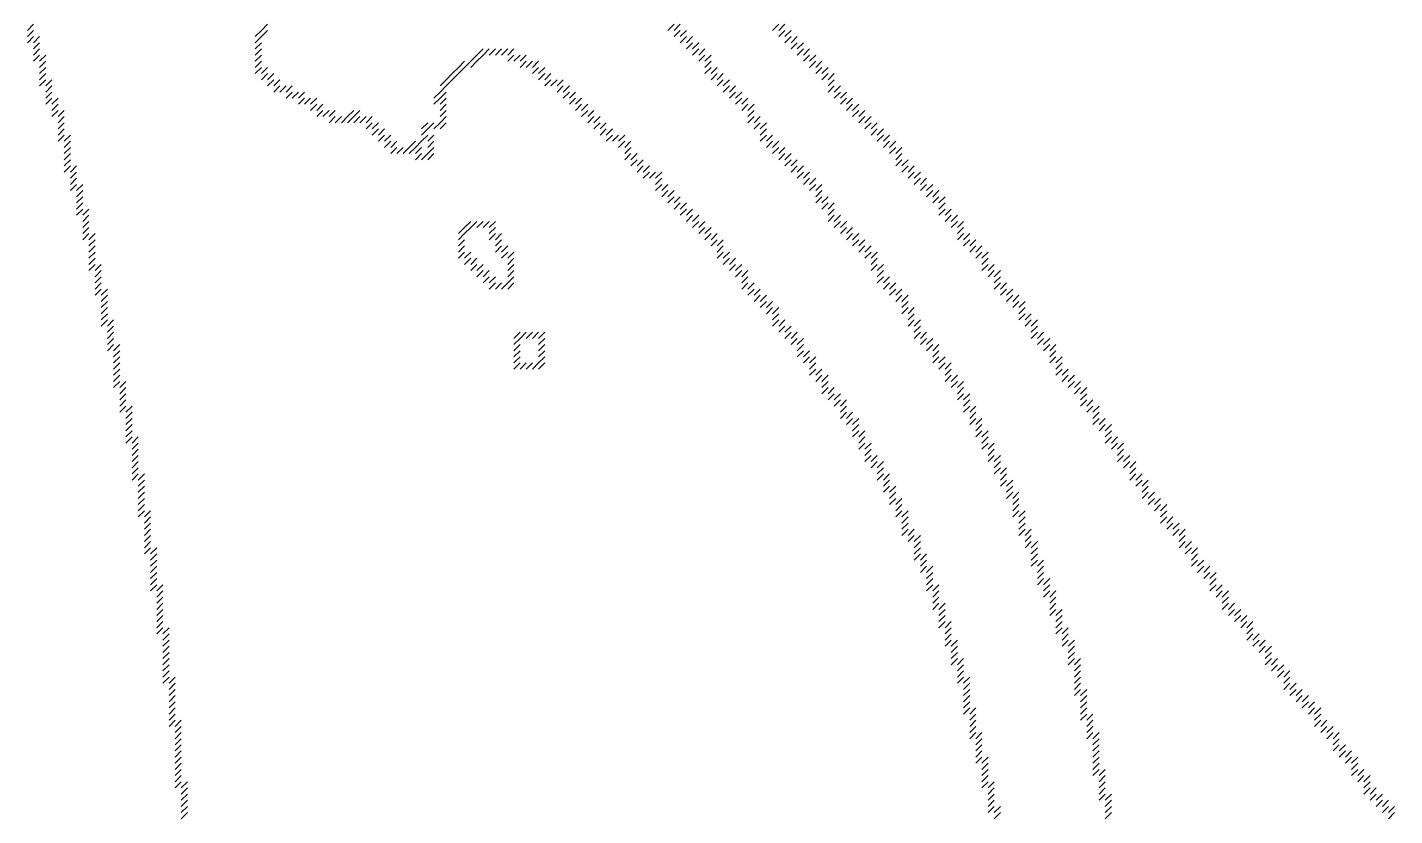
# Model space of a CAD drawing. Header units: metres. Extents: x 526 to 1383, y 73 to 1012.
# Drawn here: x 1129 to 1351, y 582.5 to 710.5 of the extents above; entities that cross this region are included whole.
import ezdxf

# ---------------------------------------------------------------- set-up
doc = ezdxf.new("R2010")
doc.units = ezdxf.units.M

msp = doc.modelspace()

# ---------------------------------------------------------------- linework, layer by layer
for p, q in [((1129, 710), (1130, 711)), ((1167, 710), (1168, 711)), ((1233, 710), (1234, 711)), ((1234, 710), (1235, 711)), ((1250, 710), (1251, 711)), ((1251, 710), (1252, 711)), ((1129, 709), (1130, 710)), ((1129, 708), (1130, 709)), ((1130, 708), (1131, 709)), ((1166, 709), (1167, 710)), ((1166, 708), (1167, 709)), ((1167, 709), (1168, 710)), ((1234, 709), (1235, 710)), ((1235, 709), (1236, 710)), ((1235, 708), (1236, 709)), ((1236, 708), (1237, 709)), ((1251, 709), (1252, 710)), ((1252, 709), (1253, 710)), ((1252, 708), (1253, 709)), ((1253, 708), (1254, 709)), ((1130, 707), (1131, 708)), ((1130, 706), (1131, 707)), ((1130, 705), (1131, 706)), ((1131, 705), (1132, 706)), ((1166, 707), (1167, 708)), ((1166, 706), (1167, 707)), ((1166, 705), (1167, 706)), ((1201, 705), (1202, 706)), ((1202, 706), (1203, 707)), ((1202, 705), (1203, 706)), ((1203, 706), (1204, 707)), ((1204, 706), (1205, 707)), ((1205, 706), (1206, 707)), ((1206, 706), (1207, 707)), ((1207, 706), (1208, 707)), ((1207, 705), (1208, 706)), ((1208, 705), (1209, 706)), ((1209, 705), (1210, 706)), ((1236, 707), (1237, 708)), ((1237, 707), (1238, 708)), ((1237, 706), (1238, 707)), ((1238, 706), (1239, 707)), ((1238, 705), (1239, 706)), ((1239, 705), (1240, 706)), ((1253, 707), (1254, 708)), ((1254, 707), (1255, 708)), ((1254, 706), (1255, 707)), ((1255, 706), (1256, 707)), ((1255, 705), (1256, 706)), ((1256, 705), (1257, 706)), ((1131, 704), (1132, 705)), ((1131, 703), (1132, 704)), ((1166, 704), (1167, 705)), ((1166, 703), (1167, 704)), ((1167, 703), (1168, 704)), ((1198, 703), (1199, 704)), ((1199, 704), (1200, 705)), ((1199, 703), (1200, 704)), ((1200, 704), (1201, 705)), ((1201, 704), (1202, 705)), ((1209, 704), (1210, 705)), ((1210, 704), (1211, 705)), ((1211, 704), (1212, 705)), ((1211, 703), (1212, 704)), ((1212, 703), (1213, 704)), ((1239, 704), (1240, 705)), ((1239, 703), (1240, 704)), ((1240, 703), (1241, 704)), ((1256, 704), (1257, 705)), ((1257, 704), (1258, 705)), ((1257, 703), (1258, 704)), ((1258, 703), (1259, 704)), ((1131, 702), (1132, 703)), ((1131, 701), (1132, 702)), ((1132, 701), (1133, 702)), ((1167, 702), (1168, 703)), ((1168, 702), (1169, 703)), ((1168, 701), (1169, 702)), ((1169, 701), (1170, 702)), ((1196, 701), (1197, 702)), ((1197, 702), (1198, 703)), ((1197, 701), (1198, 702)), ((1198, 702), (1199, 703)), ((1212, 702), (1213, 703)), ((1213, 702), (1214, 703)), ((1213, 701), (1214, 702)), ((1214, 701), (1215, 702)), ((1215, 701), (1216, 702)), ((1240, 702), (1241, 703)), ((1241, 702), (1242, 703)), ((1241, 701), (1242, 702)), ((1242, 701), (1243, 702)), ((1258, 702), (1259, 703)), ((1259, 702), (1260, 703)), ((1259, 701), (1260, 702)), ((1132, 700), (1133, 701)), ((1132, 699), (1133, 700)), ((1169, 700), (1170, 701)), ((1170, 700), (1171, 701)), ((1171, 700), (1172, 701)), ((1171, 699), (1172, 700)), ((1172, 699), (1173, 700)), ((1173, 699), (1174, 700)), ((1195, 699), (1196, 700)), ((1196, 700), (1197, 701)), ((1196, 699), (1197, 700)), ((1215, 700), (1216, 701)), ((1216, 700), (1217, 701)), ((1216, 699), (1217, 700)), ((1217, 699), (1218, 700)), ((1242, 700), (1243, 701)), ((1243, 700), (1244, 701)), ((1243, 699), (1244, 700)), ((1244, 699), (1245, 700)), ((1259, 700), (1260, 701)), ((1260, 700), (1261, 701)), ((1260, 699), (1261, 700)), ((1261, 699), (1262, 700)), ((1132, 698), (1133, 699)), ((1133, 698), (1134, 699)), ((1133, 697), (1134, 698)), ((1173, 698), (1174, 699)), ((1174, 698), (1175, 699)), ((1175, 698), (1176, 699)), ((1175, 697), (1176, 698)), ((1176, 697), (1177, 698)), ((1195, 698), (1196, 699)), ((1196, 698), (1197, 699)), ((1196, 697), (1197, 698)), ((1217, 698), (1218, 699)), ((1218, 698), (1219, 699)), ((1218, 697), (1219, 698)), ((1219, 697), (1220, 698)), ((1244, 698), (1245, 699)), ((1245, 698), (1246, 699)), ((1245, 697), (1246, 698)), ((1246, 697), (1247, 698)), ((1261, 698), (1262, 699)), ((1262, 698), (1263, 699)), ((1262, 697), (1263, 698)), ((1263, 697), (1264, 698)), ((1133, 696), (1134, 697)), ((1134, 696), (1135, 697)), ((1134, 695), (1135, 696)), ((1134, 694), (1135, 695)), ((1176, 696), (1177, 697)), ((1177, 696), (1178, 697)), ((1178, 696), (1179, 697)), ((1178, 695), (1179, 696)), ((1179, 695), (1180, 696)), ((1180, 695), (1181, 696)), ((1181, 696), (1182, 697)), ((1181, 695), (1182, 696)), ((1182, 696), (1183, 697)), ((1182, 695), (1183, 696)), ((1183, 695), (1184, 696)), ((1184, 695), (1185, 696)), ((1184, 694), (1185, 695)), ((1185, 694), (1186, 695)), ((1193, 694), (1194, 695)), ((1194, 694), (1195, 695)), ((1195, 694), (1196, 695)), ((1196, 696), (1197, 697)), ((1196, 695), (1197, 696)), ((1196, 694), (1197, 695)), ((1219, 696), (1220, 697)), ((1220, 696), (1221, 697)), ((1220, 695), (1221, 696)), ((1221, 695), (1222, 696)), ((1221, 694), (1222, 695)), ((1222, 694), (1223, 695)), ((1246, 696), (1247, 697)), ((1246, 695), (1247, 696)), ((1247, 695), (1248, 696)), ((1247, 694), (1248, 695)), ((1248, 694), (1249, 695)), ((1263, 696), (1264, 697)), ((1264, 696), (1265, 697)), ((1264, 695), (1265, 696)), ((1265, 695), (1266, 696)), ((1265, 694), (1266, 695)), ((1266, 694), (1267, 695)), ((1134, 693), (1135, 694)), ((1134, 692), (1135, 693)), ((1135, 692), (1136, 693)), ((1185, 693), (1186, 694)), ((1186, 693), (1187, 694)), ((1186, 692), (1187, 693)), ((1187, 692), (1188, 693)), ((1193, 693), (1194, 694)), ((1193, 692), (1194, 693)), ((1194, 692), (1195, 693)), ((1222, 693), (1223, 694)), ((1223, 693), (1224, 694)), ((1223, 692), (1224, 693)), ((1224, 692), (1225, 693)), ((1225, 692), (1226, 693)), ((1248, 693), (1249, 694)), ((1248, 692), (1249, 693)), ((1249, 692), (1250, 693)), ((1266, 693), (1267, 694)), ((1267, 693), (1268, 694)), ((1267, 692), (1268, 693)), ((1268, 692), (1269, 693)), ((1135, 691), (1136, 692)), ((1135, 690), (1136, 691)), ((1187, 691), (1188, 692)), ((1188, 691), (1189, 692)), ((1188, 690), (1189, 691)), ((1189, 690), (1190, 691)), ((1190, 690), (1191, 691)), ((1191, 691), (1192, 692)), ((1191, 690), (1192, 691)), ((1192, 691), (1193, 692)), ((1192, 690), (1193, 691)), ((1194, 691), (1195, 692)), ((1194, 690), (1195, 691)), ((1225, 691), (1226, 692)), ((1226, 691), (1227, 692)), ((1226, 690), (1227, 691)), ((1249, 691), (1250, 692)), ((1250, 691), (1251, 692)), ((1250, 690), (1251, 691)), ((1251, 690), (1252, 691)), ((1268, 691), (1269, 692)), ((1269, 691), (1270, 692)), ((1269, 690), (1270, 691)), ((1270, 690), (1271, 691)), ((1135, 689), (1136, 690)), ((1135, 688), (1136, 689)), ((1192, 689), (1193, 690)), ((1193, 689), (1194, 690)), ((1194, 689), (1195, 690)), ((1226, 689), (1227, 690)), ((1227, 689), (1228, 690)), ((1227, 688), (1228, 689)), ((1228, 688), (1229, 689)), ((1251, 689), (1252, 690)), ((1252, 689), (1253, 690)), ((1252, 688), (1253, 689)), ((1253, 688), (1254, 689)), ((1270, 689), (1271, 690)), ((1270, 688), (1271, 689)), ((1271, 688), (1272, 689)), ((1135, 687), (1136, 688)), ((1136, 687), (1137, 688)), ((1136, 686), (1137, 687)), ((1136, 685), (1137, 686)), ((1228, 687), (1229, 688)), ((1229, 687), (1230, 688)), ((1229, 686), (1230, 687)), ((1230, 686), (1231, 687)), ((1231, 686), (1232, 687)), ((1231, 685), (1232, 686)), ((1253, 687), (1254, 688)), ((1254, 687), (1255, 688)), ((1254, 686), (1255, 687)), ((1255, 686), (1256, 687)), ((1255, 685), (1256, 686)), ((1256, 685), (1257, 686)), ((1271, 687), (1272, 688)), ((1272, 687), (1273, 688)), ((1272, 686), (1273, 687)), ((1273, 686), (1274, 687)), ((1273, 685), (1274, 686)), ((1274, 685), (1275, 686)), ((1136, 684), (1137, 685)), ((1137, 684), (1138, 685)), ((1137, 683), (1138, 684)), ((1231, 684), (1232, 685)), ((1232, 684), (1233, 685)), ((1232, 683), (1233, 684)), ((1233, 683), (1234, 684)), ((1256, 684), (1257, 685)), ((1257, 684), (1258, 685)), ((1257, 683), (1258, 684)), ((1274, 684), (1275, 685)), ((1275, 684), (1276, 685)), ((1275, 683), (1276, 684)), ((1276, 683), (1277, 684)), ((1137, 682), (1138, 683)), ((1137, 681), (1138, 682)), ((1233, 682), (1234, 683)), ((1234, 682), (1235, 683)), ((1234, 681), (1235, 682)), ((1235, 681), (1236, 682)), ((1257, 682), (1258, 683)), ((1258, 682), (1259, 683)), ((1258, 681), (1259, 682)), ((1259, 681), (1260, 682)), ((1276, 682), (1277, 683)), ((1277, 682), (1278, 683)), ((1277, 681), (1278, 682)), ((1137, 680), (1138, 681)), ((1138, 680), (1139, 681)), ((1138, 679), (1139, 680)), ((1235, 680), (1236, 681)), ((1236, 680), (1237, 681)), ((1236, 679), (1237, 680)), ((1237, 679), (1238, 680)), ((1259, 680), (1260, 681)), ((1259, 679), (1260, 680)), ((1260, 679), (1261, 680)), ((1277, 680), (1278, 681)), ((1278, 680), (1279, 681)), ((1278, 679), (1279, 680)), ((1279, 679), (1280, 680)), ((1138, 678), (1139, 679)), ((1138, 677), (1139, 678)), ((1199, 677), (1200, 678)), ((1200, 678), (1201, 679)), ((1200, 677), (1201, 678)), ((1201, 678), (1202, 679)), ((1202, 678), (1203, 679)), ((1203, 678), (1204, 679)), ((1204, 678), (1205, 679)), ((1204, 677), (1205, 678)), ((1237, 678), (1238, 679)), ((1238, 678), (1239, 679)), ((1238, 677), (1239, 678)), ((1239, 677), (1240, 678)), ((1260, 678), (1261, 679)), ((1261, 678), (1262, 679)), ((1261, 677), (1262, 678)), ((1262, 677), (1263, 678)), ((1279, 678), (1280, 679)), ((1280, 678), (1281, 679)), ((1280, 677), (1281, 678)), ((1138, 676), (1139, 677)), ((1139, 676), (1140, 677)), ((1139, 675), (1140, 676)), ((1139, 674), (1140, 675)), ((1199, 676), (1200, 677)), ((1199, 675), (1200, 676)), ((1199, 674), (1200, 675)), ((1204, 676), (1205, 677)), ((1205, 676), (1206, 677)), ((1205, 675), (1206, 676)), ((1205, 674), (1206, 675)), ((1206, 674), (1207, 675)), ((1239, 676), (1240, 677)), ((1240, 676), (1241, 677)), ((1240, 675), (1241, 676)), ((1241, 675), (1242, 676)), ((1241, 674), (1242, 675)), ((1262, 676), (1263, 677)), ((1263, 676), (1264, 677)), ((1263, 675), (1264, 676)), ((1264, 675), (1265, 676)), ((1264, 674), (1265, 675)), ((1265, 674), (1266, 675)), ((1280, 676), (1281, 677)), ((1281, 676), (1282, 677)), ((1281, 675), (1282, 676)), ((1282, 675), (1283, 676)), ((1282, 674), (1283, 675)), ((1283, 674), (1284, 675)), ((1139, 673), (1140, 674)), ((1139, 672), (1140, 673)), ((1199, 673), (1200, 674)), ((1200, 673), (1201, 674)), ((1200, 672), (1201, 673)), ((1201, 672), (1202, 673)), ((1206, 673), (1207, 674)), ((1207, 673), (1208, 674)), ((1207, 672), (1208, 673)), ((1241, 673), (1242, 674)), ((1242, 673), (1243, 674)), ((1242, 672), (1243, 673)), ((1243, 672), (1244, 673)), ((1265, 673), (1266, 674)), ((1266, 673), (1267, 674)), ((1266, 672), (1267, 673)), ((1283, 673), (1284, 674)), ((1284, 673), (1285, 674)), ((1284, 672), (1285, 673)), ((1139, 671), (1140, 672)), ((1140, 671), (1141, 672)), ((1140, 670), (1141, 671)), ((1201, 671), (1202, 672)), ((1202, 671), (1203, 672)), ((1202, 670), (1203, 671)), ((1203, 670), (1204, 671)), ((1207, 671), (1208, 672)), ((1207, 670), (1208, 671)), ((1243, 671), (1244, 672)), ((1244, 671), (1245, 672)), ((1244, 670), (1245, 671)), ((1245, 670), (1246, 671)), ((1266, 671), (1267, 672)), ((1267, 671), (1268, 672)), ((1267, 670), (1268, 671)), ((1284, 671), (1285, 672)), ((1285, 671), (1286, 672)), ((1285, 670), (1286, 671)), ((1286, 670), (1287, 671)), ((1140, 669), (1141, 670)), ((1140, 668), (1141, 669)), ((1203, 669), (1204, 670)), ((1204, 669), (1205, 670)), ((1204, 668), (1205, 669)), ((1205, 668), (1206, 669)), ((1206, 668), (1207, 669)), ((1207, 669), (1208, 670)), ((1207, 668), (1208, 669)), ((1245, 669), (1246, 670)), ((1245, 668), (1246, 669)), ((1246, 668), (1247, 669)), ((1267, 669), (1268, 670)), ((1268, 669), (1269, 670)), ((1268, 668), (1269, 669)), ((1269, 668), (1270, 669)), ((1286, 669), (1287, 670)), ((1286, 668), (1287, 669)), ((1287, 668), (1288, 669)), ((1140, 667), (1141, 668)), ((1141, 667), (1142, 668)), ((1141, 666), (1142, 667)), ((1141, 665), (1142, 666)), ((1246, 667), (1247, 668)), ((1247, 667), (1248, 668)), ((1247, 666), (1248, 667)), ((1248, 666), (1249, 667)), ((1248, 665), (1249, 666)), ((1249, 665), (1250, 666)), ((1269, 667), (1270, 668)), ((1270, 667), (1271, 668)), ((1270, 666), (1271, 667)), ((1271, 666), (1272, 667)), ((1271, 665), (1272, 666)), ((1287, 667), (1288, 668)), ((1288, 667), (1289, 668)), ((1288, 666), (1289, 667)), ((1289, 666), (1290, 667)), ((1289, 665), (1290, 666)), ((1290, 665), (1291, 666)), ((1141, 664), (1142, 665)), ((1141, 663), (1142, 664)), ((1249, 664), (1250, 665)), ((1250, 664), (1251, 665)), ((1250, 663), (1251, 664)), ((1271, 664), (1272, 665)), ((1272, 664), (1273, 665)), ((1272, 663), (1273, 664)), ((1290, 664), (1291, 665)), ((1290, 663), (1291, 664)), ((1291, 663), (1292, 664)), ((1141, 662), (1142, 663)), ((1142, 662), (1143, 663)), ((1142, 661), (1143, 662)), ((1250, 662), (1251, 663)), ((1251, 662), (1252, 663)), ((1251, 661), (1252, 662)), ((1252, 661), (1253, 662)), ((1272, 662), (1273, 663)), ((1273, 662), (1274, 663)), ((1273, 661), (1274, 662)), ((1291, 662), (1292, 663)), ((1292, 662), (1293, 663)), ((1292, 661), (1293, 662)), ((1142, 660), (1143, 661)), ((1142, 659), (1143, 660)), ((1208, 660), (1209, 661)), ((1208, 659), (1209, 660)), ((1209, 660), (1210, 661)), ((1210, 660), (1211, 661)), ((1211, 660), (1212, 661)), ((1212, 660), (1213, 661)), ((1212, 659), (1213, 660)), ((1252, 660), (1253, 661)), ((1253, 660), (1254, 661)), ((1253, 659), (1254, 660)), ((1254, 659), (1255, 660)), ((1273, 660), (1274, 661)), ((1274, 660), (1275, 661)), ((1274, 659), (1275, 660)), ((1275, 659), (1276, 660)), ((1292, 660), (1293, 661)), ((1293, 660), (1294, 661)), ((1293, 659), (1294, 660)), ((1294, 659), (1295, 660)), ((1142, 658), (1143, 659)), ((1143, 658), (1144, 659)), ((1143, 657), (1144, 658)), ((1208, 658), (1209, 659)), ((1208, 657), (1209, 658)), ((1212, 658), (1213, 659)), ((1212, 657), (1213, 658)), ((1254, 658), (1255, 659)), ((1254, 657), (1255, 658)), ((1255, 657), (1256, 658)), ((1275, 658), (1276, 659)), ((1276, 658), (1277, 659)), ((1276, 657), (1277, 658)), ((1294, 658), (1295, 659)), ((1295, 658), (1296, 659)), ((1295, 657), (1296, 658)), ((1143, 656), (1144, 657)), ((1143, 655), (1144, 656)), ((1143, 654), (1144, 655)), ((1208, 656), (1209, 657)), ((1208, 655), (1209, 656)), ((1209, 655), (1210, 656)), ((1210, 655), (1211, 656)), ((1211, 655), (1212, 656)), ((1212, 656), (1213, 657)), ((1212, 655), (1213, 656)), ((1255, 656), (1256, 657)), ((1256, 656), (1257, 657)), ((1256, 655), (1257, 656)), ((1256, 654), (1257, 655)), ((1257, 654), (1258, 655)), ((1276, 656), (1277, 657)), ((1277, 656), (1278, 657)), ((1277, 655), (1278, 656)), ((1278, 655), (1279, 656)), ((1278, 654), (1279, 655)), ((1295, 656), (1296, 657)), ((1296, 656), (1297, 657)), ((1296, 655), (1297, 656)), ((1296, 654), (1297, 655)), ((1297, 654), (1298, 655)), ((1143, 653), (1144, 654)), ((1143, 652), (1144, 653)), ((1144, 652), (1145, 653)), ((1257, 653), (1258, 654)), ((1258, 653), (1259, 654)), ((1258, 652), (1259, 653)), ((1278, 653), (1279, 654)), ((1279, 653), (1280, 654)), ((1279, 652), (1280, 653)), ((1280, 652), (1281, 653)), ((1297, 653), (1298, 654)), ((1298, 653), (1299, 654)), ((1298, 652), (1299, 653)), ((1299, 652), (1300, 653)), ((1144, 651), (1145, 652)), ((1144, 650), (1145, 651)), ((1258, 651), (1259, 652)), ((1259, 651), (1260, 652)), ((1259, 650), (1260, 651)), ((1260, 650), (1261, 651)), ((1280, 651), (1281, 652)), ((1280, 650), (1281, 651)), ((1281, 650), (1282, 651)), ((1299, 651), (1300, 652)), ((1300, 651), (1301, 652)), ((1300, 650), (1301, 651)), ((1144, 649), (1145, 650)), ((1144, 648), (1145, 649)), ((1145, 648), (1146, 649)), ((1260, 649), (1261, 650)), ((1261, 649), (1262, 650)), ((1261, 648), (1262, 649)), ((1281, 649), (1282, 650)), ((1281, 648), (1282, 649)), ((1282, 648), (1283, 649)), ((1300, 649), (1301, 650)), ((1301, 649), (1302, 650)), ((1301, 648), (1302, 649)), ((1302, 648), (1303, 649)), ((1145, 647), (1146, 648)), ((1145, 646), (1146, 647)), ((1261, 647), (1262, 648)), ((1262, 647), (1263, 648)), ((1262, 646), (1263, 647)), ((1263, 646), (1264, 647)), ((1282, 647), (1283, 648)), ((1282, 646), (1283, 647)), ((1283, 646), (1284, 647)), ((1302, 647), (1303, 648)), ((1302, 646), (1303, 647)), ((1303, 646), (1304, 647)), ((1145, 645), (1146, 646)), ((1145, 644), (1146, 645)), ((1145, 643), (1146, 644)), ((1146, 643), (1147, 644)), ((1263, 645), (1264, 646)), ((1263, 644), (1264, 645)), ((1264, 644), (1265, 645)), ((1264, 643), (1265, 644)), ((1283, 645), (1284, 646)), ((1283, 644), (1284, 645)), ((1284, 644), (1285, 645)), ((1284, 643), (1285, 644)), ((1303, 645), (1304, 646)), ((1304, 645), (1305, 646)), ((1304, 644), (1305, 645)), ((1304, 643), (1305, 644)), ((1305, 643), (1306, 644)), ((1146, 642), (1147, 643)), ((1146, 641), (1147, 642)), ((1264, 642), (1265, 643)), ((1265, 642), (1266, 643)), ((1265, 641), (1266, 642)), ((1284, 642), (1285, 643)), ((1285, 642), (1286, 643)), ((1285, 641), (1286, 642)), ((1305, 642), (1306, 643)), ((1306, 642), (1307, 643)), ((1306, 641), (1307, 642)), ((1146, 640), (1147, 641)), ((1146, 639), (1147, 640)), ((1265, 640), (1266, 641)), ((1266, 640), (1267, 641)), ((1266, 639), (1267, 640)), ((1267, 639), (1268, 640)), ((1285, 640), (1286, 641)), ((1286, 640), (1287, 641)), ((1286, 639), (1287, 640)), ((1306, 640), (1307, 641)), ((1307, 640), (1308, 641)), ((1307, 639), (1308, 640)), ((1308, 639), (1309, 640)), ((1146, 638), (1147, 639)), ((1146, 637), (1147, 638)), ((1147, 637), (1148, 638)), ((1267, 638), (1268, 639)), ((1267, 637), (1268, 638)), ((1268, 637), (1269, 638)), ((1286, 638), (1287, 639)), ((1287, 638), (1288, 639)), ((1287, 637), (1288, 638)), ((1308, 638), (1309, 639)), ((1308, 637), (1309, 638)), ((1309, 637), (1310, 638)), ((1147, 636), (1148, 637)), ((1147, 635), (1148, 636)), ((1147, 634), (1148, 635)), ((1268, 636), (1269, 637)), ((1268, 635), (1269, 636)), ((1269, 635), (1270, 636)), ((1269, 634), (1270, 635)), ((1287, 636), (1288, 637)), ((1288, 636), (1289, 637)), ((1288, 635), (1289, 636)), ((1288, 634), (1289, 635)), ((1289, 634), (1290, 635)), ((1309, 636), (1310, 637)), ((1310, 636), (1311, 637)), ((1310, 635), (1311, 636)), ((1310, 634), (1311, 635)), ((1311, 634), (1312, 635)), ((1147, 633), (1148, 634)), ((1147, 632), (1148, 633)), ((1269, 633), (1270, 634)), ((1270, 633), (1271, 634)), ((1270, 632), (1271, 633)), ((1289, 633), (1290, 634)), ((1289, 632), (1290, 633)), ((1311, 633), (1312, 634)), ((1312, 633), (1313, 634)), ((1312, 632), (1313, 633)), ((1313, 632), (1314, 633)), ((1147, 631), (1148, 632)), ((1148, 631), (1149, 632)), ((1148, 630), (1149, 631)), ((1270, 631), (1271, 632)), ((1271, 631), (1272, 632)), ((1271, 630), (1272, 631)), ((1289, 631), (1290, 632)), ((1290, 631), (1291, 632)), ((1290, 630), (1291, 631)), ((1313, 631), (1314, 632)), ((1313, 630), (1314, 631)), ((1314, 630), (1315, 631)), ((1148, 629), (1149, 630)), ((1148, 628), (1149, 629)), ((1271, 629), (1272, 630)), ((1271, 628), (1272, 629)), ((1272, 628), (1273, 629)), ((1290, 629), (1291, 630)), ((1290, 628), (1291, 629)), ((1291, 628), (1292, 629)), ((1314, 629), (1315, 630)), ((1315, 629), (1316, 630)), ((1315, 628), (1316, 629)), ((1316, 628), (1317, 629)), ((1148, 627), (1149, 628)), ((1148, 626), (1149, 627)), ((1272, 627), (1273, 628)), ((1273, 627), (1274, 628)), ((1273, 626), (1274, 627)), ((1291, 627), (1292, 628)), ((1291, 626), (1292, 627)), ((1292, 626), (1293, 627)), ((1316, 627), (1317, 628)), ((1316, 626), (1317, 627)), ((1317, 626), (1318, 627)), ((1148, 625), (1149, 626)), ((1149, 625), (1150, 626)), ((1149, 624), (1150, 625)), ((1149, 623), (1150, 624)), ((1273, 625), (1274, 626)), ((1273, 624), (1274, 625)), ((1274, 624), (1275, 625)), ((1274, 623), (1275, 624)), ((1292, 625), (1293, 626)), ((1292, 624), (1293, 625)), ((1292, 623), (1293, 624)), ((1293, 623), (1294, 624)), ((1317, 625), (1318, 626)), ((1318, 625), (1319, 626)), ((1318, 624), (1319, 625)), ((1318, 623), (1319, 624)), ((1319, 623), (1320, 624)), ((1149, 622), (1150, 623)), ((1149, 621), (1150, 622)), ((1274, 622), (1275, 623)), ((1275, 622), (1276, 623)), ((1275, 621), (1276, 622)), ((1293, 622), (1294, 623)), ((1293, 621), (1294, 622)), ((1319, 622), (1320, 623)), ((1320, 622), (1321, 623)), ((1320, 621), (1321, 622)), ((1321, 621), (1322, 622)), ((1149, 620), (1150, 621)), ((1149, 619), (1150, 620)), ((1150, 619), (1151, 620)), ((1275, 620), (1276, 621)), ((1275, 619), (1276, 620)), ((1276, 619), (1277, 620)), ((1293, 620), (1294, 621)), ((1294, 620), (1295, 621)), ((1294, 619), (1295, 620)), ((1321, 620), (1322, 621)), ((1321, 619), (1322, 620)), ((1322, 619), (1323, 620)), ((1150, 618), (1151, 619)), ((1150, 617), (1151, 618)), ((1276, 618), (1277, 619)), ((1276, 617), (1277, 618)), ((1294, 618), (1295, 619)), ((1295, 618), (1296, 619)), ((1295, 617), (1296, 618)), ((1322, 618), (1323, 619)), ((1323, 618), (1324, 619)), ((1323, 617), (1324, 618)), ((1150, 616), (1151, 617)), ((1150, 615), (1151, 616)), ((1150, 614), (1151, 615)), ((1276, 616), (1277, 617)), ((1277, 616), (1278, 617)), ((1277, 615), (1278, 616)), ((1277, 614), (1278, 615)), ((1295, 616), (1296, 617)), ((1295, 615), (1296, 616)), ((1296, 615), (1297, 616)), ((1296, 614), (1297, 615)), ((1323, 616), (1324, 617)), ((1324, 616), (1325, 617)), ((1324, 615), (1325, 616)), ((1325, 615), (1326, 616)), ((1325, 614), (1326, 615)), ((1326, 614), (1327, 615)), ((1150, 613), (1151, 614)), ((1150, 612), (1151, 613)), ((1151, 612), (1152, 613)), ((1277, 613), (1278, 614)), ((1278, 613), (1279, 614)), ((1278, 612), (1279, 613)), ((1296, 613), (1297, 614)), ((1296, 612), (1297, 613)), ((1297, 612), (1298, 613)), ((1326, 613), (1327, 614)), ((1327, 613), (1328, 614)), ((1327, 612), (1328, 613)), ((1151, 611), (1152, 612)), ((1151, 610), (1152, 611)), ((1278, 611), (1279, 612)), ((1278, 610), (1279, 611)), ((1279, 610), (1280, 611)), ((1297, 611), (1298, 612)), ((1297, 610), (1298, 611)), ((1298, 610), (1299, 611)), ((1327, 611), (1328, 612)), ((1328, 611), (1329, 612)), ((1328, 610), (1329, 611)), ((1329, 610), (1330, 611)), ((1151, 609), (1152, 610)), ((1151, 608), (1152, 609)), ((1279, 609), (1280, 610)), ((1279, 608), (1280, 609)), ((1298, 609), (1299, 610)), ((1298, 608), (1299, 609)), ((1329, 609), (1330, 610)), ((1330, 609), (1331, 610)), ((1330, 608), (1331, 609)), ((1151, 607), (1152, 608)), ((1151, 606), (1152, 607)), ((1279, 607), (1280, 608)), ((1280, 607), (1281, 608)), ((1280, 606), (1281, 607)), ((1298, 607), (1299, 608)), ((1299, 607), (1300, 608)), ((1299, 606), (1300, 607)), ((1330, 607), (1331, 608)), ((1331, 607), (1332, 608)), ((1331, 606), (1332, 607)), ((1332, 606), (1333, 607)), ((1151, 605), (1152, 606)), ((1151, 604), (1152, 605)), ((1152, 604), (1153, 605)), ((1152, 603), (1153, 604)), ((1280, 605), (1281, 606)), ((1280, 604), (1281, 605)), ((1281, 604), (1282, 605)), ((1281, 603), (1282, 604)), ((1299, 605), (1300, 606)), ((1299, 604), (1300, 605)), ((1299, 603), (1300, 604)), ((1332, 605), (1333, 606)), ((1333, 605), (1334, 606)), ((1333, 604), (1334, 605)), ((1333, 603), (1334, 604)), ((1334, 603), (1335, 604)), ((1152, 602), (1153, 603)), ((1152, 601), (1153, 602)), ((1281, 602), (1282, 603)), ((1281, 601), (1282, 602)), ((1299, 602), (1300, 603)), ((1300, 602), (1301, 603)), ((1300, 601), (1301, 602)), ((1334, 602), (1335, 603)), ((1335, 602), (1336, 603)), ((1335, 601), (1336, 602)), ((1336, 601), (1337, 602)), ((1152, 600), (1153, 601)), ((1152, 599), (1153, 600)), ((1281, 600), (1282, 601)), ((1281, 599), (1282, 600)), ((1282, 599), (1283, 600)), ((1300, 600), (1301, 601)), ((1300, 599), (1301, 600)), ((1336, 600), (1337, 601)), ((1337, 600), (1338, 601)), ((1337, 599), (1338, 600)), ((1338, 599), (1339, 600)), ((1152, 598), (1153, 599)), ((1152, 597), (1153, 598)), ((1153, 597), (1154, 598)), ((1282, 598), (1283, 599)), ((1282, 597), (1283, 598)), ((1300, 598), (1301, 599)), ((1301, 598), (1302, 599)), ((1301, 597), (1302, 598)), ((1338, 598), (1339, 599)), ((1338, 597), (1339, 598)), ((1339, 597), (1340, 598)), ((1153, 596), (1154, 597)), ((1153, 595), (1154, 596)), ((1153, 594), (1154, 595)), ((1282, 596), (1283, 597)), ((1282, 595), (1283, 596)), ((1283, 595), (1284, 596)), ((1283, 594), (1284, 595)), ((1301, 596), (1302, 597)), ((1301, 595), (1302, 596)), ((1302, 595), (1303, 596)), ((1302, 594), (1303, 595)), ((1339, 596), (1340, 597)), ((1340, 596), (1341, 597)), ((1340, 595), (1341, 596)), ((1341, 595), (1342, 596)), ((1341, 594), (1342, 595)), ((1153, 593), (1154, 594)), ((1153, 592), (1154, 593)), ((1283, 593), (1284, 594)), ((1283, 592), (1284, 593)), ((1302, 593), (1303, 594)), ((1302, 592), (1303, 593)), ((1341, 593), (1342, 594)), ((1342, 593), (1343, 594)), ((1342, 592), (1343, 593)), ((1343, 592), (1344, 593)), ((1153, 591), (1154, 592)), ((1153, 590), (1154, 591)), ((1283, 591), (1284, 592)), ((1284, 591), (1285, 592)), ((1284, 590), (1285, 591)), ((1302, 591), (1303, 592)), ((1302, 590), (1303, 591)), ((1343, 591), (1344, 592)), ((1344, 591), (1345, 592)), ((1344, 590), (1345, 591)), ((1153, 589), (1154, 590)), ((1153, 588), (1154, 589)), ((1284, 589), (1285, 590)), ((1284, 588), (1285, 589)), ((1302, 589), (1303, 590)), ((1303, 589), (1304, 590)), ((1303, 588), (1304, 589)), ((1344, 589), (1345, 590)), ((1345, 589), (1346, 590)), ((1345, 588), (1346, 589)), ((1346, 588), (1347, 589)), ((1153, 587), (1154, 588)), ((1154, 587), (1155, 588)), ((1154, 586), (1155, 587)), ((1284, 587), (1285, 588)), ((1285, 587), (1286, 588)), ((1285, 586), (1286, 587)), ((1303, 587), (1304, 588)), ((1303, 586), (1304, 587)), ((1346, 587), (1347, 588)), ((1346, 586), (1347, 587)), ((1347, 586), (1348, 587)), ((1154, 585), (1155, 586)), ((1154, 584), (1155, 585)), ((1154, 583), (1155, 584)), ((1285, 585), (1286, 586)), ((1285, 584), (1286, 585)), ((1285, 583), (1286, 584)), ((1286, 583), (1287, 584)), ((1303, 585), (1304, 586)), ((1304, 585), (1305, 586)), ((1304, 584), (1305, 585)), ((1304, 583), (1305, 584)), ((1347, 585), (1348, 586)), ((1348, 585), (1349, 586)), ((1348, 584), (1349, 585)), ((1349, 584), (1350, 585)), ((1349, 583), (1350, 584)), ((1350, 583), (1351, 584)), ((1154, 582), (1155, 583)), ((1286, 582), (1287, 583)), ((1304, 582), (1305, 583)), ((1350, 582), (1351, 583))]:
    msp.add_line(p, q)

doc.saveas('drawing.dxf')
